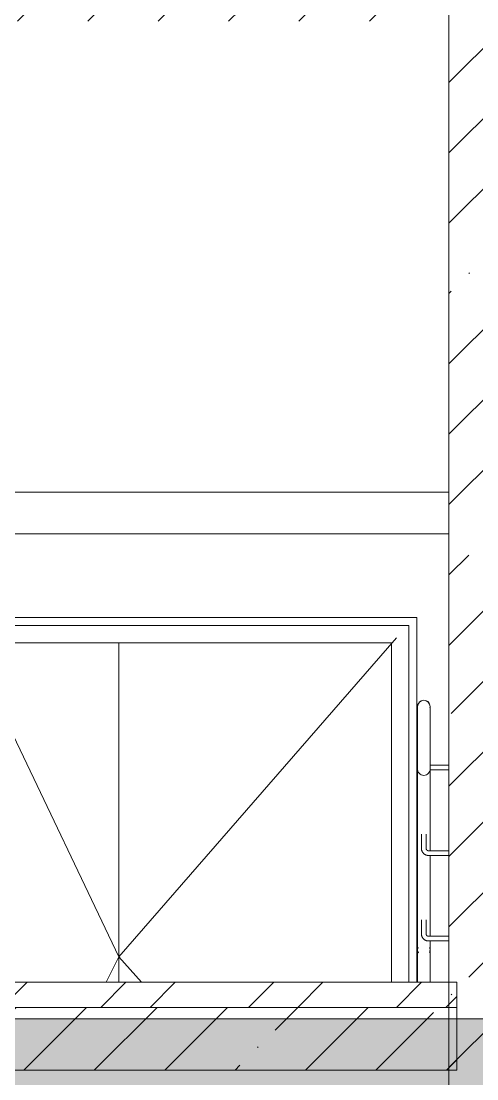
# Model space of a CAD drawing. Header units: millimetres. Extents: x -515342 to 330399, y -224905 to 507333.
# Drawn here: x 139247 to 140700, y 87709 to 91084 of the extents above; entities that cross this region are included whole.
import ezdxf

# ---------------------------------------------------------------- set-up
doc = ezdxf.new("R2010")
doc.units = ezdxf.units.MM
for name, color, linetype, lineweight in [('Двери', 7, 'Continuous', 0), ('Двери открывание', 7, 'Continuous', 0), ('Лестницы', 7, 'Continuous', 0), ('Ограждение', 7, 'Continuous', 0), ('Перекрытие', 7, 'Continuous', 0), ('Стены внутренние', 7, 'Continuous', 0), ('Стены несущие', 7, 'Continuous', 0)]:
    doc.layers.add(name, color=color, linetype=linetype, lineweight=lineweight)
pattern_1 = [(45, (136801.12, 95610.5), (-224.5064, 224.5064), []), (45, (137025.63, 95610.5), (-224.5064, 224.5064), [396.875, -79.375, 3.353, -76.022])]

# ---------------------------------------------------------------- blocks, each defined once
blk = doc.blocks.new('Ограждение - АР_Ограждение_Ограничение_Дуга D40_расстояние между поручнями 200-140673-О_АР_П_Разрез 1-1')
at = {"layer": 'Ограждение', "flags": 128}
for points in [[(52360, 866.2), (52360, 866.1), (52360, 865.9), (52360, 865.5), (52360, 864.9), (52360, 864.2), (52360, 863.3), (52360, 862.3), (52360, 861.1), (52360, 859.8), (52360, 858.3), (52360, 856.7), (52360, 854.9), (52360, 853), (52360, 850.9), (52360, 848.7), (52360, 846.4), (52360, 844), (52360, 841.4), (52360, 838.7), (52360, 835.9), (52360, 833), (52360, 829.9), (52360, 826.8), (52360, 823.6), (52360, 820.2), (52360, 816.8), (52360, 813.3), (52360, 809.8), (52360, 806.1), (52360, 802.4), (52360, 798.7), (52360, 794.9), (52360, 791), (52360, 787.1), (52360, 783.2), (52360, 779.2), (52360, 775.3), (52360, 771.3), (52360, 767.3), (52360, 763.3), (52360, 759.3), (52360, 755.3), (52360, 751.3), (52360, 747.4), (52360, 743.5), (52360, 739.6), (52360, 735.8), (52360, 732), (52360, 728.3), (52360, 724.6), (52360, 721), (52360, 717.5), (52360, 714), (52360, 710.6), (52360, 707.4), (52360, 704.2), (52360, 701.1), (52360, 698.1), (52360, 695.2), (52360, 692.5), (52360, 689.8), (52360, 687.3), (52360, 684.9), (52360, 682.6), (52360, 680.5), (52360, 678.5), (52360, 676.7), (52360, 675), (52360, 673.4), (52360, 672), (52360, 670.7), (52360, 669.6), (52360, 668.7), (52360, 667.9), (52360, 667.2), (52360, 666.7), (52360, 666.4), (52360, 666.2), (52360, 666.2)], [(52400, 666.2), (52400, 666.3), (52400, 666.5), (52400, 666.9), (52400, 667.5), (52400, 668.2), (52400, 669.1), (52400, 670.1), (52400, 671.3), (52400, 672.6), (52400, 674.1), (52400, 675.7), (52400, 677.5), (52400, 679.4), (52400, 681.5), (52400, 683.7), (52400, 686), (52400, 688.4), (52400, 691), (52400, 693.7), (52400, 696.5), (52400, 699.5), (52400, 702.5), (52400, 705.6), (52400, 708.9), (52400, 712.2), (52400, 715.6), (52400, 719.1), (52400, 722.6), (52400, 726.3), (52400, 730), (52400, 733.7), (52400, 737.5), (52400, 741.4), (52400, 745.3), (52400, 749.2), (52400, 753.2), (52400, 757.1), (52400, 761.1), (52400, 765.1), (52400, 769.1), (52400, 773.1), (52400, 777.1), (52400, 781.1), (52400, 785), (52400, 788.9), (52400, 792.8), (52400, 796.6), (52400, 800.4), (52400, 804.2), (52400, 807.8), (52400, 811.4), (52400, 815), (52400, 818.4), (52400, 821.8), (52400, 825.1), (52400, 828.2), (52400, 831.3), (52400, 834.3), (52400, 837.2), (52400, 839.9), (52400, 842.6), (52400, 845.1), (52400, 847.5), (52400, 849.8), (52400, 851.9), (52400, 853.9), (52400, 855.7), (52400, 857.5), (52400, 859), (52400, 860.4), (52400, 861.7), (52400, 862.8), (52400, 863.8), (52400, 864.6), (52400, 865.2), (52400, 865.7), (52400, 866), (52400, 866.2), (52400, 866.2)]]:
    blk.add_lwpolyline(points, dxfattribs=at)
at = {"layer": 'Ограждение'}
for centre, start, end in [((52380, 866.2), 90, 186.6736), ((52380, 866.2), 348.1076, 90), ((52380, 666.2), 170.5381, 270), ((52380, 666.2), 270, 7.0804)]:
    blk.add_arc(centre, 20, start, end, dxfattribs=at)
blk = doc.blocks.new('Ограждение - АР_Ограждение_Ограничение_Дуга D40_расстояние между поручнями 200-V121-О_АР_П_Разрез 1-1')
at = {"layer": 'Ограждение', "flags": 128}
for points in [[(52360, 90.3), (52360, 91.1), (52360.1, 91.9), (52360.1, 92.7), (52360.3, 93.5), (52360.4, 94.3), (52360.6, 95.1), (52360.8, 95.9), (52361, 96.6), (52361.3, 97.4), (52361.6, 98.1)], [(52360, -13.8), (52360, -10.7), (52360, -6.7), (52360, -2.7), (52360, 1.2), (52360, 5.2), (52360, 9.2), (52360, 13.1), (52360, 16.9), (52360, 20.8), (52360, 24.6), (52360, 28.3), (52360, 32), (52360, 35.6), (52360, 39.1), (52360, 42.5), (52360, 45.9), (52360, 49.2), (52360, 52.4), (52360, 55.5), (52360, 58.5), (52360, 61.3), (52360, 64.1), (52360, 66.7), (52360, 69.2), (52360, 71.6), (52360, 73.9), (52360, 76), (52360, 78), (52360, 79.9), (52360, 81.6), (52360, 83.2), (52360, 84.6), (52360, 85.8), (52360, 86.9), (52360, 87.9), (52360, 88.7), (52360, 89.3), (52360, 89.8), (52360, 90.2), (52360, 90.3), (52360, 90.3)], [(52398.6, 97.6), (52398.9, 96.8), (52399.2, 96.1), (52399.4, 95.3), (52399.6, 94.5), (52399.7, 93.7), (52399.8, 93), (52399.9, 92.2), (52400, 91.4), (52400, 90.6), (52400, 90.3)], [(52400, 90.3), (52400, 90.3), (52400, 90), (52400, 89.6), (52400, 89.1), (52400, 88.4), (52400, 87.5), (52400, 86.5), (52400, 85.3), (52400, 83.9), (52400, 82.5), (52400, 80.8), (52400, 79), (52400, 77.1), (52400, 75.1), (52400, 72.9), (52400, 70.6), (52400, 68.1), (52400, 65.5), (52400, 62.8), (52400, 60), (52400, 57.1), (52400, 54.1), (52400, 50.9), (52400, 47.7), (52400, 44.4), (52400, 41), (52400, 37.5), (52400, 33.9), (52400, 30.3), (52400, 26.6), (52400, 22.8), (52400, 19), (52400, 15.2), (52400, 11.3), (52400, 7.3), (52400, 3.4), (52400, -0.6), (52400, -4.6), (52400, -8.6), (52400, -12.6), (52400, -13.8)]]:
    blk.add_lwpolyline(points, dxfattribs=at)
at = {"layer": 'Ограждение'}
for start, end in [(168.2713, 210), (332.5879, 11.7287)]:
    blk.add_arc((52380, 90.3), 20, start, end, dxfattribs=at)
blk = doc.blocks.new('Тип перил - АР_Ограждение_Ограничение_Дуга D40_расстояние между поручнями 200-140673-О_АР_П_Разрез 1-1')
at = {"layer": 'Ограждение', "flags": 128}
for points in [[(52360, 866.2), (52360, 866.1), (52360, 865.9), (52360, 865.5), (52360, 864.9), (52360, 864.2), (52360, 863.3), (52360, 862.3), (52360, 861.1), (52360, 859.8), (52360, 858.3), (52360, 856.7), (52360, 854.9), (52360, 853), (52360, 850.9), (52360, 848.7), (52360, 846.4), (52360, 844), (52360, 841.4), (52360, 838.7), (52360, 835.9), (52360, 833), (52360, 829.9), (52360, 826.8), (52360, 823.6), (52360, 820.2), (52360, 816.8), (52360, 813.3), (52360, 809.8), (52360, 806.1), (52360, 802.4), (52360, 798.7), (52360, 794.9), (52360, 791), (52360, 787.1), (52360, 783.2), (52360, 779.2), (52360, 775.3), (52360, 771.3), (52360, 767.3), (52360, 763.3), (52360, 759.3), (52360, 755.3), (52360, 751.3), (52360, 747.4), (52360, 743.5), (52360, 739.6), (52360, 735.8), (52360, 732), (52360, 728.3), (52360, 724.6), (52360, 721), (52360, 717.5), (52360, 714), (52360, 710.6), (52360, 707.4), (52360, 704.2), (52360, 701.1), (52360, 698.1), (52360, 695.2), (52360, 692.5), (52360, 689.8), (52360, 687.3), (52360, 684.9), (52360, 682.6), (52360, 680.5), (52360, 678.5), (52360, 676.7), (52360, 675), (52360, 673.4), (52360, 672), (52360, 670.7), (52360, 669.6), (52360, 668.7), (52360, 667.9), (52360, 667.2), (52360, 666.7), (52360, 666.4), (52360, 666.2), (52360, 666.2)], [(52400, 666.2), (52400, 666.3), (52400, 666.5), (52400, 666.9), (52400, 667.5), (52400, 668.2), (52400, 669.1), (52400, 670.1), (52400, 671.3), (52400, 672.6), (52400, 674.1), (52400, 675.7), (52400, 677.5), (52400, 679.4), (52400, 681.5), (52400, 683.7), (52400, 686), (52400, 688.4), (52400, 691), (52400, 693.7), (52400, 696.5), (52400, 699.5), (52400, 702.5), (52400, 705.6), (52400, 708.9), (52400, 712.2), (52400, 715.6), (52400, 719.1), (52400, 722.6), (52400, 726.3), (52400, 730), (52400, 733.7), (52400, 737.5), (52400, 741.4), (52400, 745.3), (52400, 749.2), (52400, 753.2), (52400, 757.1), (52400, 761.1), (52400, 765.1), (52400, 769.1), (52400, 773.1), (52400, 777.1), (52400, 781.1), (52400, 785), (52400, 788.9), (52400, 792.8), (52400, 796.6), (52400, 800.4), (52400, 804.2), (52400, 807.8), (52400, 811.4), (52400, 815), (52400, 818.4), (52400, 821.8), (52400, 825.1), (52400, 828.2), (52400, 831.3), (52400, 834.3), (52400, 837.2), (52400, 839.9), (52400, 842.6), (52400, 845.1), (52400, 847.5), (52400, 849.8), (52400, 851.9), (52400, 853.9), (52400, 855.7), (52400, 857.5), (52400, 859), (52400, 860.4), (52400, 861.7), (52400, 862.8), (52400, 863.8), (52400, 864.6), (52400, 865.2), (52400, 865.7), (52400, 866), (52400, 866.2), (52400, 866.2)]]:
    blk.add_lwpolyline(points, dxfattribs=at)
at = {"layer": 'Ограждение'}
for centre, start, end in [((52380, 866.2), 90, 186.6736), ((52380, 866.2), 348.1076, 90), ((52380, 666.2), 170.5381, 270), ((52380, 666.2), 270, 7.0804)]:
    blk.add_arc(centre, 20, start, end, dxfattribs=at)
blk = doc.blocks.new('Тип перил - АР_Ограждение_Ограничение_Дуга D40_расстояние между поручнями 200-V122-О_АР_П_Разрез 1-1')
at = {"layer": 'Ограждение', "flags": 128}
for points in [[(52360, 90.3), (52360, 91.1), (52360.1, 91.9), (52360.1, 92.7), (52360.3, 93.5), (52360.4, 94.3), (52360.6, 95.1), (52360.8, 95.9), (52361, 96.6), (52361.3, 97.4), (52361.6, 98.1)], [(52360, -13.8), (52360, -10.7), (52360, -6.7), (52360, -2.7), (52360, 1.2), (52360, 5.2), (52360, 9.2), (52360, 13.1), (52360, 16.9), (52360, 20.8), (52360, 24.6), (52360, 28.3), (52360, 32), (52360, 35.6), (52360, 39.1), (52360, 42.5), (52360, 45.9), (52360, 49.2), (52360, 52.4), (52360, 55.5), (52360, 58.5), (52360, 61.3), (52360, 64.1), (52360, 66.7), (52360, 69.2), (52360, 71.6), (52360, 73.9), (52360, 76), (52360, 78), (52360, 79.9), (52360, 81.6), (52360, 83.2), (52360, 84.6), (52360, 85.8), (52360, 86.9), (52360, 87.9), (52360, 88.7), (52360, 89.3), (52360, 89.8), (52360, 90.2), (52360, 90.3), (52360, 90.3)], [(52398.6, 97.6), (52398.9, 96.8), (52399.2, 96.1), (52399.4, 95.3), (52399.6, 94.5), (52399.7, 93.7), (52399.8, 93), (52399.9, 92.2), (52400, 91.4), (52400, 90.6), (52400, 90.3)], [(52400, 90.3), (52400, 90.3), (52400, 90), (52400, 89.6), (52400, 89.1), (52400, 88.4), (52400, 87.5), (52400, 86.5), (52400, 85.3), (52400, 83.9), (52400, 82.5), (52400, 80.8), (52400, 79), (52400, 77.1), (52400, 75.1), (52400, 72.9), (52400, 70.6), (52400, 68.1), (52400, 65.5), (52400, 62.8), (52400, 60), (52400, 57.1), (52400, 54.1), (52400, 50.9), (52400, 47.7), (52400, 44.4), (52400, 41), (52400, 37.5), (52400, 33.9), (52400, 30.3), (52400, 26.6), (52400, 22.8), (52400, 19), (52400, 15.2), (52400, 11.3), (52400, 7.3), (52400, 3.4), (52400, -0.6), (52400, -4.6), (52400, -8.6), (52400, -12.6), (52400, -13.8)]]:
    blk.add_lwpolyline(points, dxfattribs=at)
at = {"layer": 'Ограждение'}
for start, end in [(168.2713, 210), (332.5879, 11.7287)]:
    blk.add_arc((52380, 90.3), 20, start, end, dxfattribs=at)
blk = doc.blocks.new('Тип перил - Перила_Внутренний_-9178947-О_АР_П_Разрез 1-1')
at = {"layer": 'Ограждение'}
for p, q in [((52360, 862.9), (52360, 846.3)), ((52400, 858.2), (52400, 862.9)), ((52400, 812.5), (52400, 847.5)), ((52360, 832.6), (52360, 98)), ((52400, 678.6), (52400, 770.5)), ((52400, 405.8), (52400, 663.6)), ((52400, 133), (52400, 390.8)), ((52400, 98), (52400, 118))]:
    blk.add_line(p, q, dxfattribs=at)
at = {"layer": 'Ограждение', "flags": 128}
for points in [[(52360, 862.9), (52360, 863.5), (52360, 863.9), (52360, 864.4)], [(52400, 864.3), (52400, 863.8), (52400, 863.3), (52400, 862.9)], [(52360, 98), (52360, 96.8), (52360, 95.7), (52360, 94.6), (52360, 93.7), (52360, 92.9), (52360, 92.2), (52360, 91.6), (52360, 91.2), (52360, 90.8), (52360, 90.5), (52360, 90.4), (52360, 90.3)], [(52400, 90.3), (52400, 90.4), (52400, 90.6), (52400, 90.8), (52400, 91.2), (52400, 91.7), (52400, 92.4), (52400, 93.1), (52400, 93.9), (52400, 94.8), (52400, 95.9), (52400, 97), (52400, 98)]]:
    blk.add_lwpolyline(points, dxfattribs=at)
at = {"layer": 'Ограждение'}
for centre, start, end in [((52380, 866.2), 0, 180), ((52380, 866.2), 180, 186.6736), ((52380, 866.2), 348.1076, 0), ((52380, 90.3), 168.2713, 180), ((52380, 90.3), 180, 210), ((52380, 90.3), 332.5879, 0), ((52380, 90.3), 0, 11.7287)]:
    blk.add_arc(centre, 20, start, end, dxfattribs=at)
blk = doc.blocks.new('Элемент ограждения_Опора Г-образная - АР_Ограждение_Опора_D15 высота60 консоль80-139754-О_АР_П_Разрез 1-1')
at = {"layer": 'Ограждение'}
for p, q in [((52372.5, 185.5), (52372.5, 140.5)), ((52387.5, 140.5), (52387.5, 185.5)), ((52460, 133), (52395, 133)), ((52395, 118), (52460, 118))]:
    blk.add_line(p, q, dxfattribs=at)
at = {"layer": 'Ограждение', "flags": 128}
for points in [[(52372.5, 140.5), (52372.5, 139.6), (52372.6, 138.7), (52372.7, 137.8), (52372.8, 136.9), (52372.9, 136), (52373.1, 135.1), (52373.4, 134.3), (52373.6, 133.4), (52373.9, 132.6), (52374.3, 131.7), (52374.6, 130.9), (52375, 130.1), (52375.5, 129.3), (52375.9, 128.5), (52376.4, 127.8), (52377, 127.1), (52377.5, 126.3), (52378.1, 125.7), (52378.7, 125), (52379.3, 124.4), (52380, 123.7), (52380.7, 123.2), (52381.4, 122.6), (52382.1, 122.1), (52382.8, 121.6), (52383.6, 121.1), (52384.4, 120.7), (52385.2, 120.2), (52386, 119.9), (52386.8, 119.5), (52387.7, 119.2), (52388.5, 118.9), (52389.4, 118.7), (52390.3, 118.5), (52391.2, 118.3), (52392.1, 118.2), (52393, 118.1), (52393.9, 118), (52394.8, 118), (52395, 118)], [(52395, 133), (52394.7, 133), (52394.4, 133), (52394.1, 133), (52393.8, 133.1), (52393.5, 133.1), (52393.2, 133.2), (52392.9, 133.3), (52392.6, 133.4), (52392.4, 133.5), (52392.1, 133.6), (52391.8, 133.7), (52391.5, 133.8), (52391.3, 134), (52391, 134.1), (52390.8, 134.3), (52390.5, 134.5), (52390.3, 134.7), (52390.1, 134.9), (52389.8, 135.1), (52389.6, 135.3), (52389.4, 135.5), (52389.2, 135.7), (52389, 136), (52388.9, 136.2), (52388.7, 136.4), (52388.5, 136.7), (52388.4, 137), (52388.2, 137.2), (52388.1, 137.5), (52388, 137.8), (52387.9, 138.1), (52387.8, 138.3), (52387.7, 138.6), (52387.7, 138.9), (52387.6, 139.2), (52387.6, 139.5), (52387.5, 139.8), (52387.5, 140.1), (52387.5, 140.4), (52387.5, 140.5)]]:
    blk.add_lwpolyline(points, dxfattribs=at)
blk = doc.blocks.new('Элемент ограждения_Опора Г-образная - АР_Ограждение_Опора_D15 высота60 консоль80-V123-О_АР_П_Разрез 1-1')
at = {"layer": 'Ограждение'}
for p, q in [((52460, 678.6), (52399.6, 678.6)), ((52399.1, 663.6), (52460, 663.6))]:
    blk.add_line(p, q, dxfattribs=at)
blk = doc.blocks.new('Дверь_Стальная Противопожарная_2 полотна - АР_Дверь_EI15_1450х2080h_коробка__Г_Л-10539548-О_АР_П_Разрез 1-1')
at = {"layer": 'Двери'}
for p, q in [((50882.5, 886), (50882.5, 1125)), ((50930, 1125), (50882.5, 1125)), ((52332.5, 1125), (50970, 1125)), ((52332.5, -13.8), (52332.5, 1125)), ((50970, 1069), (52276.5, 1069)), ((51407.5, 1069), (51407.5, -13.8)), ((51407.5, -13.8), (51407.5, 1069)), ((52276.5, 1069), (52276.5, -13.8)), ((50882.5, -13.8), (50882.5, 846.2))]:
    blk.add_line(p, q, dxfattribs=at)
at = {"layer": 'Двери открывание'}
for p, q in [((50930, 1069.3), (50922.5, 1085)), ((51407.5, 67.5), (52292.5, 1085)), ((51017.4, 885.9), (50970, 985.3)), ((51407.5, 67.5), (51060, 796.5)), ((51367.6, -13.8), (51407.5, 67.5)), ((51479.4, -13.8), (51407.5, 67.5))]:
    blk.add_line(p, q, dxfattribs=at)

msp = doc.modelspace()

# ---------------------------------------------------------------- hatches: boundary and pattern name
at = {"layer": 'Лестницы'}
h = msp.add_hatch(dxfattribs=at)
h.set_pattern_fill('FP_1', color=256, style=0, pattern_type=2)
h.set_pattern_definition(pattern_1)
h.paths.add_polyline_path([(137405.5296, 91084.25), (140635.5296, 91084.25), (140635.5296, 91284.25), (137405.5296, 91284.25), (137405.5296, 91112.7276)])
h = msp.add_hatch(dxfattribs=at)
h.set_pattern_fill('FP_18', color=256, style=0, pattern_type=2)
h.set_pattern_definition([(45, (136801.12, 95610.5), (-235.732, 235.732), []), (45, (136958.28, 95610.5), (-235.732, 235.732), [])])
h.paths.add_polyline_path([(137405.5296, 87937.5998), (140635.5296, 87937.5998), (140635.5296, 88017.5998), (137405.5296, 88017.5998)])
h = msp.add_hatch(dxfattribs=at)
h.set_pattern_fill('FP_1', color=256, style=0, pattern_type=2)
h.set_pattern_definition(pattern_1)
h.paths.add_polyline_path([(139591.8677, 87737.5998), (140635.5296, 87737.5998), (140635.5296, 87937.5998), (137405.5296, 87937.5998), (137405.5296, 87737.5998), (139177.4845, 87737.5998)])
at = {"layer": 'Перекрытие'}
h = msp.add_hatch(dxfattribs=at)
h.set_pattern_fill('FP_1', color=256, style=0, pattern_type=2)
h.set_pattern_definition(pattern_1)
h.paths.add_polyline_path([(88345.5296, 87681.3929), (189585.5296, 87681.3929), (189585.5296, 87901.3929), (88345.5296, 87901.3929)])
at = {"layer": 'Стены внутренние'}
h = msp.add_hatch(dxfattribs=at)
h.set_pattern_fill('FP_1', color=256, style=0, pattern_type=2)
h.set_pattern_definition(pattern_1)
h.paths.add_polyline_path([(141000.5296, 84641.3929), (141000.5296, 101317.7385), (140610.5296, 101317.7385), (140610.5296, 84641.3929), (140835.0172, 84641.3929)])

# ---------------------------------------------------------------- linework, layer by layer
at = {"layer": 'Лестницы'}
for p, q in [((140610.5296, 89581.3929), (139123.4612, 89581.3929)), ((140610.5296, 89448.7842), (139123.4612, 89448.7842)), ((140635.5296, 88017.5998), (137405.5296, 88017.5998)), ((140635.5296, 87937.5998), (140635.5296, 88017.5998)), ((140635.5296, 87937.5998), (137405.5296, 87937.5998)), ((137405.5296, 87937.5998), (140635.5296, 87937.5998)), ((140635.5296, 87737.5998), (140635.5296, 87937.5998)), ((137405.5296, 87737.5998), (140635.5296, 87737.5998))]:
    msp.add_line(p, q, dxfattribs=at)
at = {"layer": 'Перекрытие'}
msp.add_line((88345.5296, 87901.3929), (143415.5296, 87901.3929), dxfattribs=at)
at = {"layer": 'Стены внутренние'}
for p, q in [((139120.5301, 89181.3929), (140508.0296, 89181.3929)), ((140508.0296, 89181.3929), (140508.0296, 88017.5998))]:
    msp.add_line(p, q, dxfattribs=at)
at = {"layer": 'Стены несущие'}
msp.add_line((140610.5296, 101317.7385), (140610.5296, 84721.3929), dxfattribs=at)

# ---------------------------------------------------------------- block references
at = {"layer": 'Двери'}
msp.add_blockref('Дверь_Стальная Противопожарная_2 полотна - АР_Дверь_EI15_1450х2080h_коробка__Г_Л-10539548-О_АР_П_Разрез 1-1', (88150.5296, 88031.3929), dxfattribs=at)
at = {"layer": 'Ограждение'}
for name, p in [('Ограждение - АР_Ограждение_Ограничение_Дуга D40_расстояние между поручнями 200-140673-О_АР_П_Разрез 1-1', (88150.5296, 88031.3929)), ('Тип перил - АР_Ограждение_Ограничение_Дуга D40_расстояние между поручнями 200-140673-О_АР_П_Разрез 1-1', (88150.5296, 88031.3929)), ('Тип перил - Перила_Внутренний_-9178947-О_АР_П_Разрез 1-1', (88150.5296, 88031.3929)), ('Элемент ограждения_Опора Г-образная - АР_Ограждение_Опора_D15 высота60 консоль80-V123-О_АР_П_Разрез 1-1', (88150.5296, 88031.3929)), ('Элемент ограждения_Опора Г-образная - АР_Ограждение_Опора_D15 высота60 консоль80-139754-О_АР_П_Разрез 1-1', (88150.5296, 88304.1732)), ('Элемент ограждения_Опора Г-образная - АР_Ограждение_Опора_D15 высота60 консоль80-139754-О_АР_П_Разрез 1-1', (88150.5296, 88031.3929)), ('Ограждение - АР_Ограждение_Ограничение_Дуга D40_расстояние между поручнями 200-V121-О_АР_П_Разрез 1-1', (88150.5296, 88031.3929)), ('Тип перил - АР_Ограждение_Ограничение_Дуга D40_расстояние между поручнями 200-V122-О_АР_П_Разрез 1-1', (88150.5296, 88031.3929))]:
    msp.add_blockref(name, p, dxfattribs=at)

doc.saveas('drawing.dxf')
